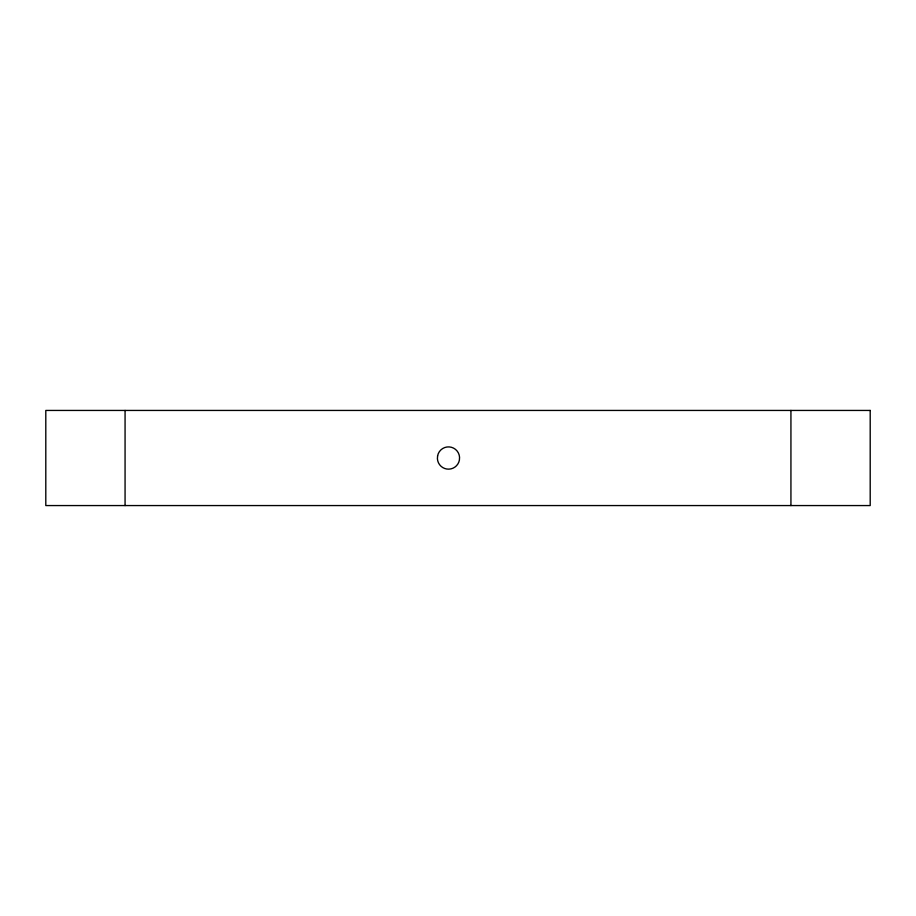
<?xml version="1.0" encoding="UTF-8"?>
<svg xmlns="http://www.w3.org/2000/svg" width="916" height="916" viewBox="0 0 916 916"><rect width="100%" height="100%" fill="white"/><g stroke="black" fill="none" stroke-linecap="round" stroke-linejoin="round"><path stroke-width="1.37" d="M790.932 410.437L790.932 505.563M125.068 410.437L125.068 505.563M437.596 455.87L437.413 458.767A11.095 11.095 0 0 0 459.385 460.13L459.557 457.233A11.095 11.095 0 0 0 437.596 455.87M870.2 410.437L45.8 410.437L45.8 505.563L870.2 505.563L870.2 410.437"/></g></svg>
